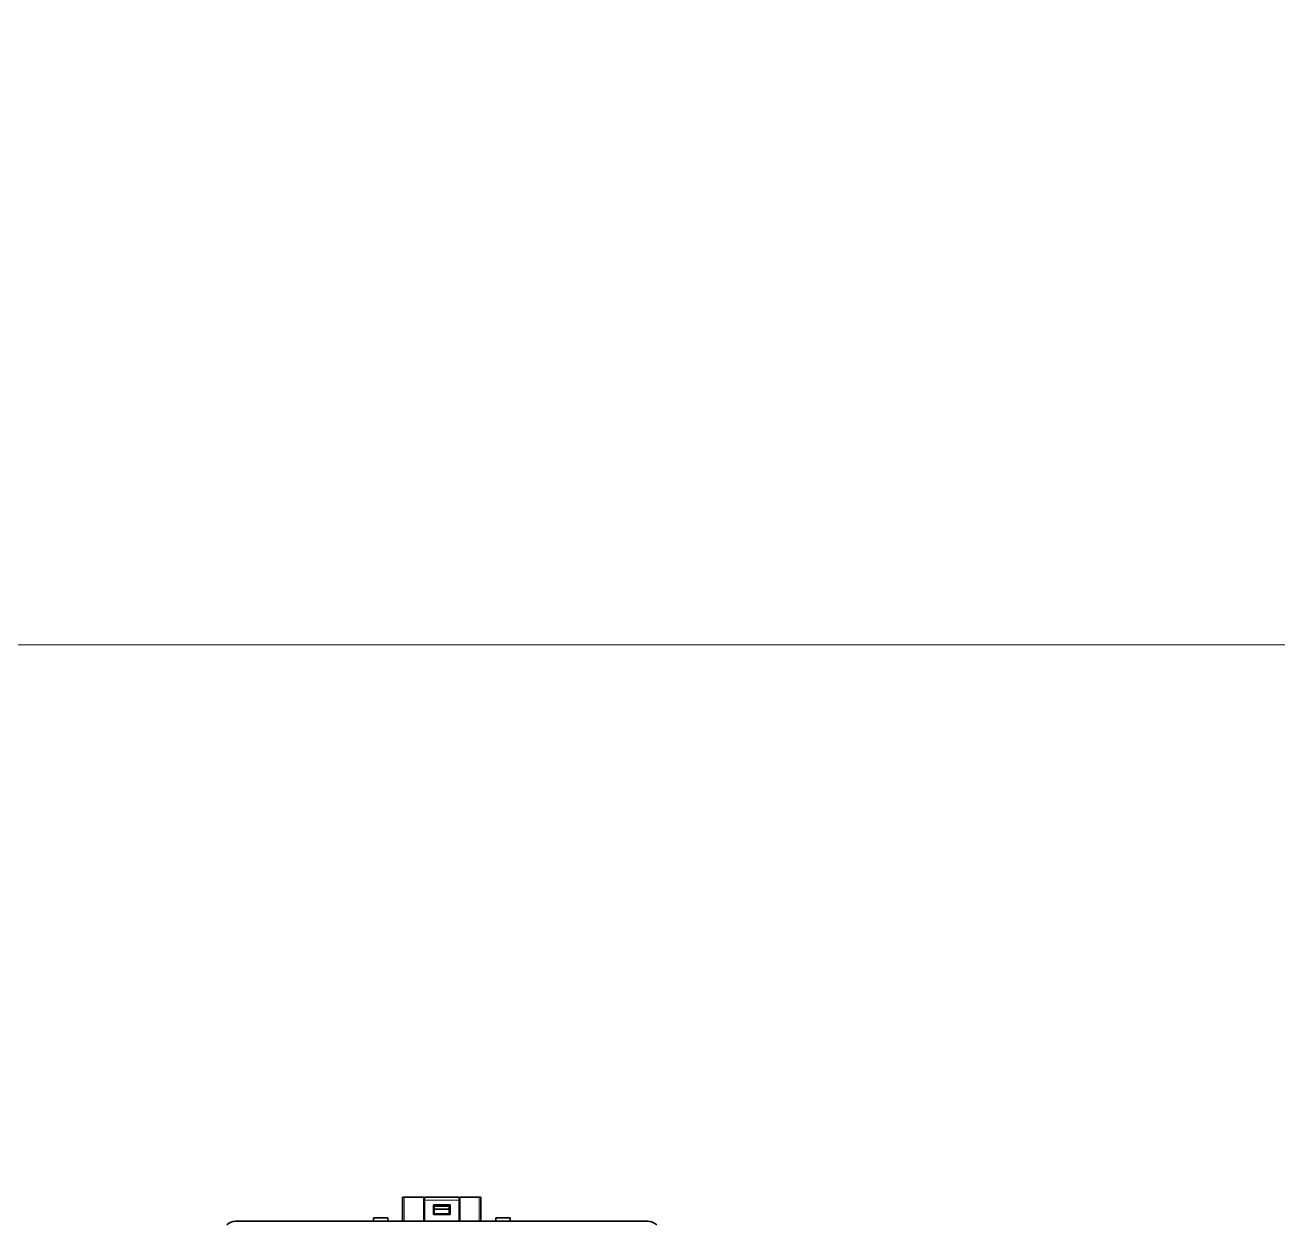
# Model space of a CAD drawing. Header units: inches. Extents: x -12478 to 399182, y -23212 to 525552.
# Drawn here: x 39848.8 to 40196.9, y -5601 to -5267.4 of the extents above; entities that cross this region are included whole.
import ezdxf

# ---------------------------------------------------------------- set-up
doc = ezdxf.new("R2010")
doc.units = ezdxf.units.IN
doc.header["$LTSCALE"] = 1000
doc.header["$MEASUREMENT"] = 0
doc.layers.add('CQ Light Elevation', color=4, linetype='Continuous')
doc.layers.add('CQ Lighting', color=5, linetype='Continuous', lineweight=0)
doc.layers.add('ID-NOTES', color=3, linetype='Continuous', lineweight=0)
doc.styles.add('ZZ-Dim All', font='romans.shx', dxfattribs={"width": 0.8})
doc.dimstyles.new('DIM 0200', dxfattribs={"dimscale": 200, "dimtxt": 1, "dimasz": 0.8, "dimexe": 0.5, "dimexo": 1, "dimgap": 0.4, "dimtad": 1, "dimdec": 0, "dimrnd": 10, "dimdsep": 46, "dimtxsty": 'ZZ-Dim All', "dimblk1": 'ARCHTICK', "dimblk2": 'ARCHTICK', "dimsah": 1, "dimcen": 1, "dimdle": 0.5, "dimclrd": 256, "dimclre": 256, "dimclrt": 256, "dimadec": 0, "dimazin": 2, "dimtfac": 1, "dimtdec": 0, "dimtix": 1, "dimtmove": 2, "dimatfit": 2, "dimfxl": 1, "dimfxlon": 1, "dimtolj": 1, "dimtzin": 0, "dimlwd": -1, "dimlwe": -1, "dimarcsym": 0})

# ---------------------------------------------------------------- blocks, each defined once
blk = doc.blocks.new('T.HC0E0.HQ12 side 2')
at = {"layer": 'CQ Lighting', "color": 1, "lineweight": 35, "ltscale": 0.0125}
for p, q in [((441992.4, 518985.62), (441992.9, 518985.62)), ((442013.7, 518985.62), (442014.2, 518985.62))]:
    blk.add_line(p, q, dxfattribs=at)
at = {"layer": 'CQ Lighting', "color": 1, "lineweight": 35, "ltscale": 0.1675}
for p, q in [((441992.4, 518985.62), (441992.4, 518978.92)), ((441998.3, 518978.92), (441998.3, 518985.62)), ((442008.3, 518985.62), (442008.3, 518978.92)), ((442014.2, 518985.62), (442014.2, 518978.92))]:
    blk.add_line(p, q, dxfattribs=at)
at = {"layer": 'CQ Lighting', "color": 1, "lineweight": 35, "ltscale": 0.135001}
for p, q in [((441992.9, 518985.62), (441998.3, 518985.62)), ((442008.3, 518985.62), (442013.7, 518985.62))]:
    blk.add_line(p, q, dxfattribs=at)
at = {"layer": 'CQ Lighting', "color": 1, "lineweight": 13, "ltscale": 0.1675}
for p, q in [((441992.9, 518985.62), (441992.9, 518978.92)), ((442013.7, 518985.62), (442013.7, 518978.92))]:
    blk.add_line(p, q, dxfattribs=at)
at = {"layer": 'CQ Lighting', "color": 1, "lineweight": 35, "ltscale": 0.005}
for p, q in [((441998.3, 518985.32), (441998.5, 518985.32)), ((442008.1, 518985.32), (442008.3, 518985.32))]:
    blk.add_line(p, q, dxfattribs=at)
at = {"layer": 'CQ Lighting', "color": 1, "lineweight": 13, "ltscale": 0.005}
for p, q in [((441998.3, 518984.62), (441998.5, 518984.62)), ((442008.1, 518984.62), (442008.3, 518984.62))]:
    blk.add_line(p, q, dxfattribs=at)
at = {"layer": 'CQ Lighting', "color": 1, "lineweight": 35, "ltscale": 0.239999}
blk.add_line((441998.5, 518985.62), (442008.1, 518985.62), dxfattribs=at)
at = {"layer": 'CQ Lighting', "color": 1, "lineweight": 35, "ltscale": 0.02}
for p, q in [((441998.5, 518984.82), (441998.5, 518985.62)), ((442008.1, 518984.82), (442008.1, 518985.62)), ((442001.2, 518982.32), (442001.2, 518983.12)), ((442005.4, 518982.32), (442005.4, 518983.12))]:
    blk.add_line(p, q, dxfattribs=at)
at = {"layer": 'CQ Lighting', "color": 1, "lineweight": 13, "ltscale": 0.239999}
blk.add_line((441998.5, 518984.82), (442008.1, 518984.82), dxfattribs=at)
at = {"layer": 'CQ Lighting', "color": 1, "lineweight": 35, "ltscale": 0.1425}
for p, q in [((441998.5, 518979.12), (441998.5, 518984.82)), ((442008.1, 518979.12), (442008.1, 518984.82))]:
    blk.add_line(p, q, dxfattribs=at)
at = {"layer": 'CQ Lighting', "color": 1, "lineweight": 35, "ltscale": 0.0675}
for p, q in [((442001, 518980.82), (442001, 518983.52)), ((442005.6, 518983.52), (442005.6, 518980.82))]:
    blk.add_line(p, q, dxfattribs=at)
at = {"layer": 'CQ Lighting', "color": 1, "lineweight": 35, "ltscale": 0.114999}
for p, q in [((442001, 518983.52), (442005.6, 518983.52)), ((442005.6, 518980.82), (442001, 518980.82))]:
    blk.add_line(p, q, dxfattribs=at)
at = {"layer": 'CQ Lighting', "color": 1, "lineweight": 35, "ltscale": 0.104999}
for p, q in [((442001.2, 518983.12), (442005.4, 518983.12)), ((442001.2, 518982.32), (442005.4, 518982.32)), ((442001.2, 518981.02), (442005.4, 518981.02))]:
    blk.add_line(p, q, dxfattribs=at)
at = {"layer": 'CQ Lighting', "color": 1, "lineweight": 35, "ltscale": 0.0325}
for p, q in [((442001.2, 518981.02), (442001.2, 518982.32)), ((442005.4, 518981.02), (442005.4, 518982.32))]:
    blk.add_line(p, q, dxfattribs=at)
at = {"layer": 'CQ Lighting', "color": 1, "lineweight": 35}
for q in [(441946.03, 518978.92), (442060.58, 518978.92)]:
    blk.add_line((442003.3, 518978.92), q, dxfattribs=at)
at = {"layer": 'CQ Lighting', "color": 1, "lineweight": 35, "ltscale": 0.073982}
for p, q in [((441987.26, 518979.92), (441984.3, 518979.92)), ((442021.26, 518979.92), (442018.3, 518979.92))]:
    blk.add_line(p, q, dxfattribs=at)
at = {"layer": 'CQ Lighting', "color": 1, "lineweight": 35, "ltscale": 0.025}
for p, q in [((441984.3, 518978.92), (441984.3, 518979.92)), ((441988.3, 518978.92), (441988.3, 518979.92)), ((442018.3, 518978.92), (442018.3, 518979.92)), ((442022.3, 518978.92), (442022.3, 518979.92))]:
    blk.add_line(p, q, dxfattribs=at)
at = {"layer": 'CQ Lighting', "color": 1, "lineweight": 35, "ltscale": 0.026018}
for p, q in [((441988.3, 518979.92), (441987.26, 518979.92)), ((442022.3, 518979.92), (442021.26, 518979.92))]:
    blk.add_line(p, q, dxfattribs=at)
at = {"layer": 'CQ Lighting', "color": 1, "lineweight": 35}
for centre, radius, start, end in [((441946.03, 518975.42), 3.5, 90, 135), ((442000.5, 518979.12), 2, 180, 185.7391), ((442006.1, 518979.12), 2, 354.2609, 0), ((442060.58, 518975.42), 3.5, 45, 90)]:
    blk.add_arc(centre, radius, start, end, dxfattribs=at)
blk = doc.blocks.new('_ARCHTICK')
at = {"color": 0, "linetype": 'ByBlock', "const_width": 0.15}
blk.add_lwpolyline([(-0.5, -0.5), (0.5, 0.5)], dxfattribs=at)

msp = doc.modelspace()

# ---------------------------------------------------------------- block references
at = {"layer": 'CQ Light Elevation', "xscale": -1}
msp.add_blockref('T.HC0E0.HQ12 side 2', (481967.83, -524578.85, 0), dxfattribs=at)

# ---------------------------------------------------------------- leaders
at = {"layer": 'ID-NOTES'}
for points in [[(36757.33, -5599.73), (40040.14, -5064.59), (41005.22, -5064.59)], [(36469.91, -6570.35), (38769.86, -5439.66), (41007.95, -5439.66)]]:
    msp.add_leader(points, dimstyle='DIM 0200', override={"dimasz": 0.2, "dimtad": 0, "dimclrd": 8}, dxfattribs=at)

doc.saveas('drawing.dxf')
